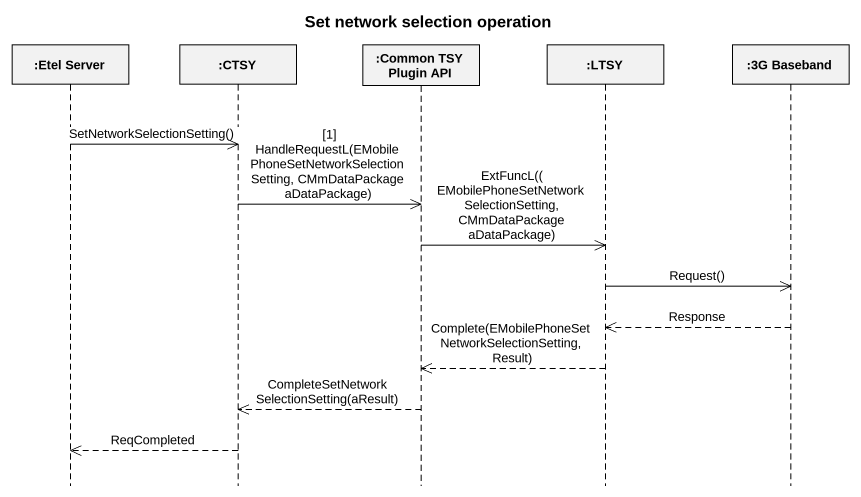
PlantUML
@startuml
title Set network selection operation
hide footbox
participant ":Etel Server" as Etel_Server
participant ":CTSY" as CTSY
participant ":Common TSY Plugin API" as Common_TSY_Plugin_API
participant ":LTSY" as LTSY
participant ":3G Baseband" as c3G_Baseband

Etel_Server ->> CTSY : SetNetworkSelectionSetting()
CTSY ->> Common_TSY_Plugin_API : [1] HandleRequestL(EMobilePhoneSetNetworkSelectionSetting, CMmDataPackage aDataPackage)
Common_TSY_Plugin_API ->> LTSY : ExtFuncL(( EMobilePhoneSetNetworkSelectionSetting, CMmDataPackage aDataPackage)
LTSY ->> c3G_Baseband : Request()
c3G_Baseband -->> LTSY : Response
LTSY -->> Common_TSY_Plugin_API : Complete(EMobilePhoneSetNetworkSelectionSetting, Result)
Common_TSY_Plugin_API -->> CTSY : CompleteSetNetworkSelectionSetting(aResult)
CTSY -->> Etel_Server : ReqCompleted
@enduml
